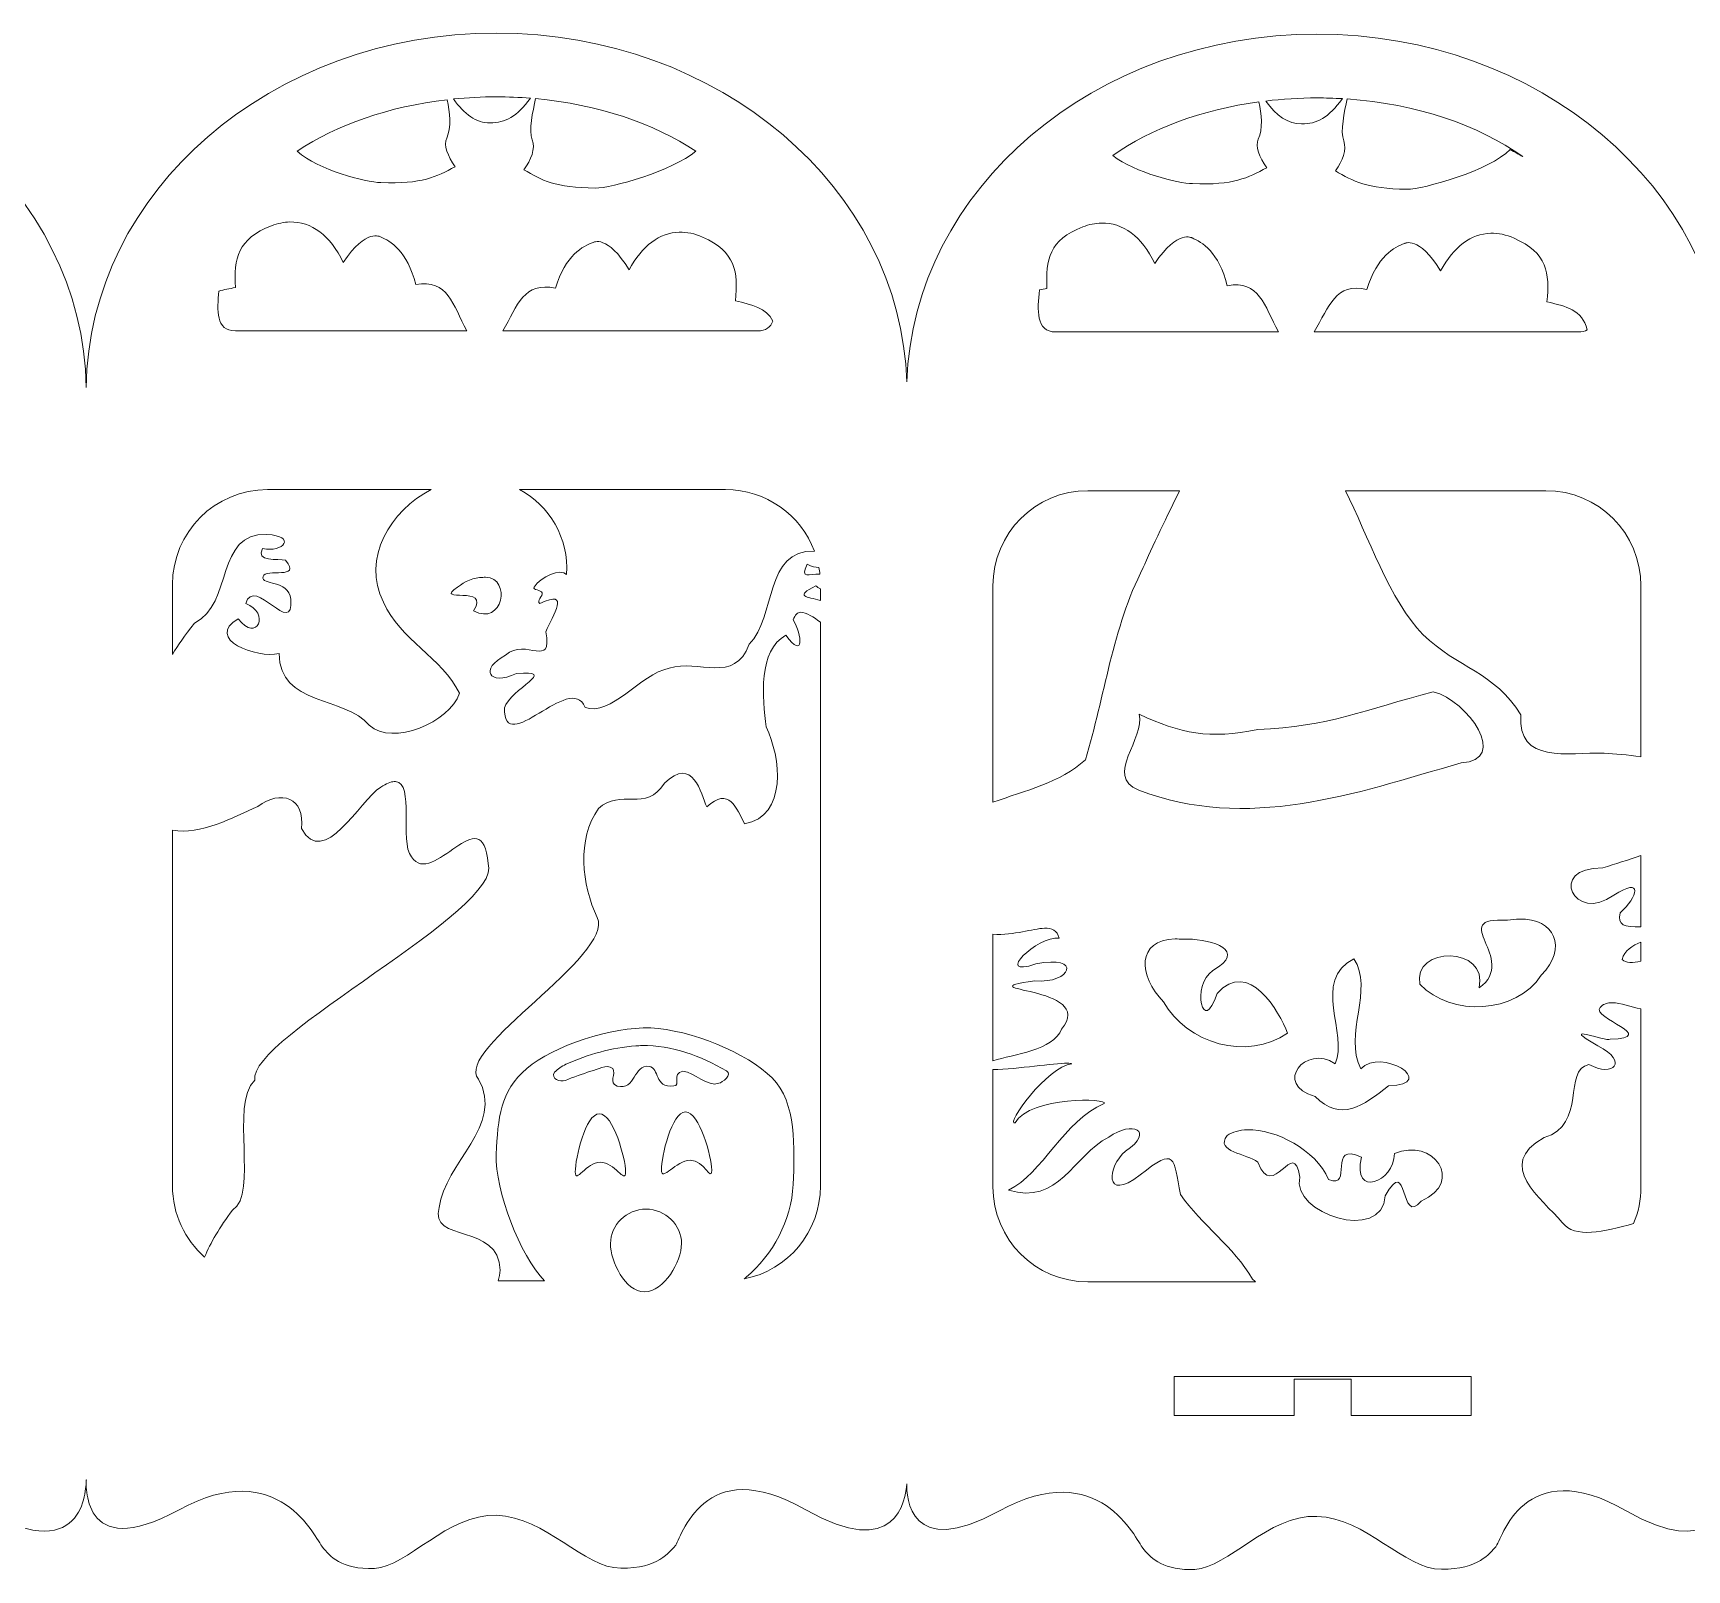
# Model space of a CAD drawing. Header units: millimetres. Extents: x -291 to 198, y -273 to 87.
# Drawn here: x -85 to 93.6, y -273.3 to -107.4 of the extents above; entities that cross this region are included whole.
import ezdxf

# ---------------------------------------------------------------- set-up
doc = ezdxf.new("R2010")
doc.units = ezdxf.units.MM
doc.header["$MEASUREMENT"] = 0
doc.layers.add('layer 1', color=7, linetype='Continuous')

msp = doc.modelspace()

# ---------------------------------------------------------------- linework, layer by layer
at = {"layer": 'layer 1', "lineweight": 9}
for points, knots in [([(-34.974, -107.3524), (-59.291, -107.3524), (-79.03, -124.4427), (-79.3016, -145.6189), (-79.3016, -145.6189), (-79.6431, -124.4949), (-99.3546, -107.4667), (-123.6274, -107.4667), (-123.6274, -107.4667), (-148.1137, -107.4667), (-167.9631, -124.7941), (-167.9631, -146.1742), (-167.9631, -146.1742), (-167.9631, -146.1742), (-167.9631, -146.1962), (-167.9631, -146.1962), (-167.9631, -146.1962), (-167.9631, -146.1962), (-167.9631, -146.2182), (-167.9631, -146.2182), (-167.9631, -146.2182), (-167.9631, -146.2182), (-167.9631, -146.2401), (-167.9631, -146.2401), (-167.9631, -146.2401), (-167.9625, -146.687), (-167.9552, -147.1348), (-167.937, -147.5772), (-167.937, -147.5772), (-167.937, -147.5772), (-167.937, -263.7293), (-167.937, -263.7293), (-167.937, -263.7293), (-167.937, -263.7293), (-168.7336, -272.8891), (-157.927, -266.9484), (-157.927, -266.9484), (-147.1203, -261.009), (-143.1957, -270.0419), (-142.4308, -270.9792), (-142.4308, -270.9792), (-141.7045, -271.869), (-140.5355, -273.2768), (-137.3466, -273.2832), (-137.3466, -273.2832), (-137.3466, -273.2832), (-137.2872, -273.2832), (-137.2872, -273.2832), (-137.2872, -273.2832), (-137.1368, -273.2826), (-136.982, -273.2792), (-136.8224, -273.2723), (-136.8224, -273.2723), (-133.2339, -273.1163), (-128.9551, -267.3661), (-123.6274, -267.5396), (-123.6274, -267.5396), (-118.3001, -267.7132), (-114.2252, -273.2462), (-110.1877, -273.2624), (-110.1877, -273.2624), (-106.1498, -273.2804), (-104.9387, -271.496), (-104.3227, -270.837), (-104.3227, -270.837), (-103.7054, -270.1798), (-101.364, -260.5709), (-90.2116, -266.9484), (-90.2116, -266.9484), (-79.0575, -273.3259), (-79.3097, -263.7293), (-79.3097, -263.7293), (-79.3097, -263.7293), (-79.3097, -263.7293), (-79.3097, -263.6051), (-79.3097, -263.6051), (-79.3097, -263.6051), (-79.3097, -263.6051), (-79.2836, -263.615), (-79.2836, -263.615), (-79.2836, -263.615), (-79.2836, -263.615), (-80.0802, -272.7734), (-69.2736, -266.8341), (-69.2736, -266.8341), (-58.4669, -260.8933), (-54.5437, -269.9276), (-53.7774, -270.8649), (-53.7774, -270.8649), (-53.0126, -271.8019), (-51.7574, -273.3135), (-48.169, -273.158), (-48.169, -273.158), (-44.5805, -273.0006), (-40.3017, -267.2514), (-34.974, -267.4253), (-34.974, -267.4253), (-29.6467, -267.5989), (-25.5718, -273.1315), (-21.5343, -273.1481), (-21.5343, -273.1481), (-17.4964, -273.1661), (-16.2853, -271.3814), (-15.6693, -270.7227), (-15.6693, -270.7227), (-15.052, -270.0641), (-12.712, -260.4566), (-1.5582, -266.8341), (-1.5582, -266.8341), (8.201, -272.415), (9.2304, -265.7701), (9.3338, -264.02), (9.3338, -264.02), (9.2996, -265.4078), (9.5832, -272.3187), (19.3538, -266.9484), (19.3538, -266.9484), (30.159, -261.009), (34.0836, -270.0419), (34.8481, -270.9792), (34.8481, -270.9792), (35.5757, -271.869), (36.745, -273.2768), (39.9341, -273.2832), (39.9341, -273.2832), (39.9341, -273.2832), (39.9935, -273.2832), (39.9935, -273.2832), (39.9935, -273.2832), (40.144, -273.2826), (40.2987, -273.2792), (40.4583, -273.2723), (40.4583, -273.2723), (44.0468, -273.1163), (48.3242, -267.3661), (53.6515, -267.5396), (53.6515, -267.5396), (58.9792, -267.7132), (63.0555, -273.2462), (67.0931, -273.2624), (67.0931, -273.2624), (71.1306, -273.2804), (72.3406, -271.496), (72.958, -270.837), (72.958, -270.837), (73.5739, -270.1798), (75.9153, -260.5709), (87.0691, -266.9484), (87.0691, -266.9484), (96.4865, -272.3339), (97.771, -266.3462), (97.9431, -264.3466), (97.9431, -264.3466), (97.9953, -266.2883), (98.8773, -271.937), (107.9532, -266.9484), (107.9532, -266.9484), (118.7598, -261.009), (122.6831, -270.0419), (123.4493, -270.9792), (123.4493, -270.9792), (124.1756, -271.869), (125.3445, -273.2768), (128.5336, -273.2832), (128.5336, -273.2832), (128.5336, -273.2832), (128.593, -273.2832), (128.593, -273.2832), (128.593, -273.2832), (128.7435, -273.2826), (128.8982, -273.2792), (129.0578, -273.2723), (129.0578, -273.2723), (132.6462, -273.1163), (136.9251, -267.3661), (142.2527, -267.5396), (142.2527, -267.5396), (147.58, -267.7132), (151.6549, -273.2462), (155.6925, -273.2624), (155.6925, -273.2624), (159.7304, -273.2804), (160.9415, -271.496), (161.5574, -270.837), (161.5574, -270.837), (162.1748, -270.1798), (164.5148, -260.5709), (175.6685, -266.9484), (175.6685, -266.9484), (186.8223, -273.3259), (186.5704, -263.7293), (186.5704, -263.7293), (186.5704, -263.7293), (186.5704, -263.7293), (186.5704, -263.5448), (186.5704, -263.5448), (186.5704, -263.5448), (186.5704, -263.5448), (197.5407, -255.2446), (197.5407, -255.2446), (197.5407, -255.2446), (197.5407, -255.2446), (197.5407, -153.3719), (197.5407, -153.3719), (197.5407, -153.3719), (197.5407, -153.3719), (186.5785, -146.4568), (186.5785, -146.4568), (186.5785, -146.4568), (186.5785, -146.3633), (186.5866, -146.2694), (186.5866, -146.1742), (186.5866, -146.1742), (186.5866, -124.7941), (166.7376, -107.4667), (142.2527, -107.4667), (142.2527, -107.4667), (118.3009, -107.4667), (98.7933, -124.0473), (97.9512, -144.7811), (97.9512, -144.7811), (97.1109, -124.0473), (77.6034, -107.4667), (53.6515, -107.4667), (53.6515, -107.4667), (29.609, -107.4667), (10.0436, -124.1739), (9.3437, -145.0195), (9.3437, -145.0195), (8.7097, -124.1217), (-10.8874, -107.3524), (-34.974, -107.3524)], [0, 0, 0, 0, 0.01694915, 0.01694915, 0.01694915, 0.01694915, 0.03389831, 0.03389831, 0.03389831, 0.03389831, 0.05084746, 0.05084746, 0.05084746, 0.05084746, 0.06779661, 0.06779661, 0.06779661, 0.06779661, 0.08474576, 0.08474576, 0.08474576, 0.08474576, 0.10169492, 0.10169492, 0.10169492, 0.10169492, 0.11864407, 0.11864407, 0.11864407, 0.11864407, 0.13559322, 0.13559322, 0.13559322, 0.13559322, 0.15254237, 0.15254237, 0.15254237, 0.15254237, 0.16949153, 0.16949153, 0.16949153, 0.16949153, 0.18644068, 0.18644068, 0.18644068, 0.18644068, 0.20338983, 0.20338983, 0.20338983, 0.20338983, 0.22033898, 0.22033898, 0.22033898, 0.22033898, 0.23728814, 0.23728814, 0.23728814, 0.23728814, 0.25423729, 0.25423729, 0.25423729, 0.25423729, 0.27118644, 0.27118644, 0.27118644, 0.27118644, 0.28813559, 0.28813559, 0.28813559, 0.28813559, 0.30508475, 0.30508475, 0.30508475, 0.30508475, 0.3220339, 0.3220339, 0.3220339, 0.3220339, 0.33898305, 0.33898305, 0.33898305, 0.33898305, 0.3559322, 0.3559322, 0.3559322, 0.3559322, 0.37288136, 0.37288136, 0.37288136, 0.37288136, 0.38983051, 0.38983051, 0.38983051, 0.38983051, 0.40677966, 0.40677966, 0.40677966, 0.40677966, 0.42372881, 0.42372881, 0.42372881, 0.42372881, 0.44067797, 0.44067797, 0.44067797, 0.44067797, 0.45762712, 0.45762712, 0.45762712, 0.45762712, 0.47457627, 0.47457627, 0.47457627, 0.47457627, 0.49152542, 0.49152542, 0.49152542, 0.49152542, 0.50847458, 0.50847458, 0.50847458, 0.50847458, 0.52542373, 0.52542373, 0.52542373, 0.52542373, 0.54237288, 0.54237288, 0.54237288, 0.54237288, 0.55932203, 0.55932203, 0.55932203, 0.55932203, 0.57627119, 0.57627119, 0.57627119, 0.57627119, 0.59322034, 0.59322034, 0.59322034, 0.59322034, 0.61016949, 0.61016949, 0.61016949, 0.61016949, 0.62711864, 0.62711864, 0.62711864, 0.62711864, 0.6440678, 0.6440678, 0.6440678, 0.6440678, 0.66101695, 0.66101695, 0.66101695, 0.66101695, 0.6779661, 0.6779661, 0.6779661, 0.6779661, 0.69491525, 0.69491525, 0.69491525, 0.69491525, 0.71186441, 0.71186441, 0.71186441, 0.71186441, 0.72881356, 0.72881356, 0.72881356, 0.72881356, 0.74576271, 0.74576271, 0.74576271, 0.74576271, 0.76271186, 0.76271186, 0.76271186, 0.76271186, 0.77966102, 0.77966102, 0.77966102, 0.77966102, 0.79661017, 0.79661017, 0.79661017, 0.79661017, 0.81355932, 0.81355932, 0.81355932, 0.81355932, 0.83050847, 0.83050847, 0.83050847, 0.83050847, 0.84745763, 0.84745763, 0.84745763, 0.84745763, 0.86440678, 0.86440678, 0.86440678, 0.86440678, 0.88135593, 0.88135593, 0.88135593, 0.88135593, 0.89830508, 0.89830508, 0.89830508, 0.89830508, 0.91525424, 0.91525424, 0.91525424, 0.91525424, 0.93220339, 0.93220339, 0.93220339, 0.93220339, 0.94915254, 0.94915254, 0.94915254, 0.94915254, 0.96610169, 0.96610169, 0.96610169, 0.96610169, 1, 1, 1, 1]), ([(-34.974, -114.2397), (-33.7354, -114.2397), (-32.5145, -114.2961), (-31.314, -114.39), (-31.314, -114.39), (-32.7734, -116.3934), (-34.0095, -117.0467), (-35.6715, -117.0538), (-35.6715, -117.0538), (-37.157, -117.0591), (-38.4552, -116.1165), (-39.6222, -114.4683), (-39.6222, -114.4683), (-38.1078, -114.3184), (-36.5562, -114.2397), (-34.974, -114.2397)], [0, 0, 0, 0, 0.2, 0.2, 0.2, 0.2, 0.4, 0.4, 0.4, 0.4, 0.6, 0.6, 0.6, 0.6, 1, 1, 1, 1]), ([(-40.3098, -114.5484), (-40.029, -115.8632), (-39.8096, -117.5593), (-40.3539, -118.6854), (-40.3539, -118.6854), (-40.7261, -119.4527), (-40.2354, -120.6475), (-39.4458, -121.7803), (-39.4458, -121.7803), (-41.5004, -122.887), (-43.0025, -123.6751), (-47.4634, -123.5001), (-47.4634, -123.5001), (-49.1501, -123.4338), (-54.1814, -122.2199), (-56.4935, -120.0965), (-56.4935, -120.0965), (-52.234, -117.263), (-46.6185, -115.2758), (-40.3098, -114.5484)], [0, 0, 0, 0, 0.16666667, 0.16666667, 0.16666667, 0.16666667, 0.33333333, 0.33333333, 0.33333333, 0.33333333, 0.5, 0.5, 0.5, 0.5, 0.66666667, 0.66666667, 0.66666667, 0.66666667, 1, 1, 1, 1]), ([(-30.7506, -114.4341), (-23.9871, -115.0458), (-17.9539, -117.1032), (-13.4465, -120.1046), (-13.4465, -120.1046), (-15.9406, -122.2379), (-22.6021, -124.1231), (-24.3124, -124.0995), (-24.3124, -124.0995), (-28.6117, -124.043), (-30.129, -123.2493), (-32.0195, -122.107), (-32.0195, -122.107), (-31.23, -121.0292), (-30.7506, -119.8358), (-31.1213, -118.8879), (-31.1213, -118.8879), (-31.5098, -117.8888), (-31.0702, -115.7926), (-30.7506, -114.4341)], [0, 0, 0, 0, 0.16666667, 0.16666667, 0.16666667, 0.16666667, 0.33333333, 0.33333333, 0.33333333, 0.33333333, 0.5, 0.5, 0.5, 0.5, 0.66666667, 0.66666667, 0.66666667, 0.66666667, 1, 1, 1, 1]), ([(47.3816, -114.777), (47.6504, -116.0752), (47.8391, -117.7082), (47.3114, -118.7997), (47.3114, -118.7997), (46.9392, -119.5684), (47.4299, -120.7618), (48.2194, -121.8946), (48.2194, -121.8946), (46.1649, -123.0013), (44.6627, -123.7894), (40.2019, -123.6144), (40.2019, -123.6144), (38.6129, -123.5523), (34.0505, -122.4735), (31.5948, -120.5717), (31.5948, -120.5717), (35.7068, -117.6916), (41.1914, -115.6247), (47.3816, -114.777)], [0, 0, 0, 0, 0.16666667, 0.16666667, 0.16666667, 0.16666667, 0.33333333, 0.33333333, 0.33333333, 0.33333333, 0.5, 0.5, 0.5, 0.5, 0.66666667, 0.66666667, 0.66666667, 0.66666667, 1, 1, 1, 1]), ([(53.6515, -114.354), (54.5761, -114.354), (55.4912, -114.3815), (56.3954, -114.4341), (56.3954, -114.4341), (54.9138, -116.4915), (53.6667, -117.161), (51.9857, -117.1681), (51.9857, -117.1681), (50.5319, -117.1734), (49.2693, -116.2724), (48.1214, -114.6888), (48.1214, -114.6888), (49.9156, -114.4739), (51.7596, -114.354), (53.6515, -114.354)], [0, 0, 0, 0, 0.2, 0.2, 0.2, 0.2, 0.4, 0.4, 0.4, 0.4, 0.6, 0.6, 0.6, 0.6, 1, 1, 1, 1]), ([(56.9327, -114.4683), (64.4363, -114.9936), (71.1017, -117.2919), (75.8765, -120.6959), (75.8765, -120.6959), (75.4549, -120.4436), (75.014, -120.1914), (74.5275, -119.9363), (74.5275, -119.9363), (72.3255, -122.1828), (65.139, -124.2388), (63.3529, -124.2138), (63.3529, -124.2138), (59.0536, -124.1573), (57.5363, -123.3636), (55.6458, -122.2213), (55.6458, -122.2213), (56.4353, -121.1435), (56.9147, -119.9515), (56.5439, -119.0022), (56.5439, -119.0022), (56.1485, -117.9851), (56.6117, -115.8244), (56.9327, -114.4683)], [0, 0, 0, 0, 0.14285714, 0.14285714, 0.14285714, 0.14285714, 0.28571429, 0.28571429, 0.28571429, 0.28571429, 0.42857143, 0.42857143, 0.42857143, 0.42857143, 0.57142857, 0.57142857, 0.57142857, 0.57142857, 0.71428571, 0.71428571, 0.71428571, 0.71428571, 1, 1, 1, 1]), ([(-57.2971, -127.7514), (-54.9818, -127.6936), (-52.941, -129.1791), (-51.5384, -132.1171), (-51.5384, -132.1171), (-49.0149, -128.3674), (-47.5075, -129.365), (-47.5075, -129.365), (-47.5075, -129.365), (-46.4492, -129.7908), (-44.6162, -130.871), (-43.6972, -134.5163), (-43.6972, -134.5163), (-40.2163, -133.9236), (-39.7062, -136.6287), (-38.185, -139.5155), (-38.185, -139.5155), (-38.185, -139.5155), (-63.18, -139.5155), (-63.18, -139.5155), (-63.18, -139.5155), (-65.3214, -139.5155), (-65.1725, -137.2641), (-64.9601, -135.212), (-64.9601, -135.212), (-64.4147, -135.0631), (-63.8122, -134.9544), (-63.18, -134.8331), (-63.18, -134.8331), (-63.3465, -131.7078), (-62.9497, -129.5594), (-59.2995, -128.1663), (-59.2995, -128.1663), (-58.6172, -127.9056), (-57.9448, -127.768), (-57.2971, -127.7514)], [0, 0, 0, 0, 0.1, 0.1, 0.1, 0.1, 0.2, 0.2, 0.2, 0.2, 0.3, 0.3, 0.3, 0.3, 0.4, 0.4, 0.4, 0.4, 0.5, 0.5, 0.5, 0.5, 0.6, 0.6, 0.6, 0.6, 0.7, 0.7, 0.7, 0.7, 0.8, 0.8, 0.8, 0.8, 1, 1, 1, 1]), ([(30.3682, -127.8657), (32.6835, -127.8079), (34.7243, -129.2934), (36.1269, -132.2314), (36.1269, -132.2314), (38.6503, -128.4817), (40.1578, -129.4793), (40.1578, -129.4793), (40.1578, -129.4793), (41.2161, -129.9051), (43.0491, -130.9857), (43.9681, -134.6306), (43.9681, -134.6306), (47.4504, -134.0393), (47.9577, -136.743), (49.4803, -139.6316), (49.4803, -139.6316), (49.4803, -139.6316), (25.4473, -139.6316), (25.4473, -139.6316), (25.4473, -139.6316), (23.2244, -139.6316), (23.4615, -137.2073), (23.6834, -135.0977), (23.6834, -135.0977), (23.9452, -135.0455), (24.2097, -135.0014), (24.4853, -134.9474), (24.4853, -134.9474), (24.3187, -131.8221), (24.7156, -129.6737), (28.3658, -128.2806), (28.3658, -128.2806), (29.0481, -128.0199), (29.7205, -127.8823), (30.3682, -127.8657)], [0, 0, 0, 0, 0.1, 0.1, 0.1, 0.1, 0.2, 0.2, 0.2, 0.2, 0.3, 0.3, 0.3, 0.3, 0.4, 0.4, 0.4, 0.4, 0.5, 0.5, 0.5, 0.5, 0.6, 0.6, 0.6, 0.6, 0.7, 0.7, 0.7, 0.7, 0.8, 0.8, 0.8, 0.8, 1, 1, 1, 1]), ([(-15.2365, -128.8539), (-14.418, -128.8302), (-13.5745, -129.0108), (-12.7148, -129.3911), (-12.7148, -129.3911), (-9.1359, -130.9744), (-8.8494, -133.1408), (-9.169, -136.2523), (-9.169, -136.2523), (-7.3857, -136.6908), (-5.8646, -136.9981), (-5.1121, -138.4671), (-5.1121, -138.4671), (-5.3643, -139.1024), (-5.8603, -139.5155), (-6.7797, -139.5155), (-6.7797, -139.5155), (-6.7797, -139.5155), (-34.3045, -139.5155), (-34.3045, -139.5155), (-34.3045, -139.5155), (-32.6838, -136.7473), (-32.0266, -134.1483), (-28.6159, -134.9132), (-28.6159, -134.9132), (-27.5202, -131.3205), (-25.6282, -130.3338), (-24.5509, -129.9644), (-24.5509, -129.9644), (-24.5509, -129.9644), (-22.9976, -129.0412), (-20.6604, -132.9189), (-20.6604, -132.9189), (-19.2412, -130.2868), (-17.3313, -128.9145), (-15.2365, -128.8539)], [0, 0, 0, 0, 0.1, 0.1, 0.1, 0.1, 0.2, 0.2, 0.2, 0.2, 0.3, 0.3, 0.3, 0.3, 0.4, 0.4, 0.4, 0.4, 0.5, 0.5, 0.5, 0.5, 0.6, 0.6, 0.6, 0.6, 0.7, 0.7, 0.7, 0.7, 0.8, 0.8, 0.8, 0.8, 1, 1, 1, 1]), ([(72.4189, -128.9682), (73.2391, -128.9449), (74.0908, -129.1266), (74.9505, -129.5054), (74.9505, -129.5054), (78.5294, -131.0891), (78.8159, -133.2551), (78.4962, -136.3684), (78.4962, -136.3684), (80.566, -136.8767), (82.2805, -137.2172), (82.8538, -139.3931), (82.8538, -139.3931), (82.593, -139.5444), (82.2639, -139.6316), (81.8476, -139.6316), (81.8476, -139.6316), (81.8476, -139.6316), (53.3608, -139.6316), (53.3608, -139.6316), (53.3608, -139.6316), (54.9815, -136.8616), (55.6387, -134.2626), (59.0494, -135.0275), (59.0494, -135.0275), (60.1451, -131.4362), (62.037, -130.4495), (63.1144, -130.0787), (63.1144, -130.0787), (63.1144, -130.0787), (64.6677, -129.1569), (67.0049, -133.0332), (67.0049, -133.0332), (68.4241, -130.4026), (70.3259, -129.0288), (72.4189, -128.9682)], [0, 0, 0, 0, 0.1, 0.1, 0.1, 0.1, 0.2, 0.2, 0.2, 0.2, 0.3, 0.3, 0.3, 0.3, 0.4, 0.4, 0.4, 0.4, 0.5, 0.5, 0.5, 0.5, 0.6, 0.6, 0.6, 0.6, 0.7, 0.7, 0.7, 0.7, 0.8, 0.8, 0.8, 0.8, 1, 1, 1, 1]), ([(-59.7126, -156.6612), (-59.7126, -156.6612), (-42.0215, -156.6612), (-42.0215, -156.6612), (-42.0215, -156.6612), (-46.4478, -158.8784), (-49.5593, -164.0942), (-47.1808, -168.8141), (-47.1808, -168.8141), (-45.4251, -172.8682), (-40.857, -174.8018), (-38.9706, -178.6477), (-38.9706, -178.6477), (-40.0755, -181.8227), (-46.1733, -184.3874), (-48.7242, -182.1053), (-48.7242, -182.1053), (-51.3701, -178.9483), (-58.4175, -180.0313), (-58.4697, -174.3622), (-58.4697, -174.3622), (-60.7998, -174.9644), (-66.603, -172.7567), (-62.8713, -170.6139), (-62.8713, -170.6139), (-60.8524, -173.2778), (-59.375, -169.9676), (-62.0677, -168.9562), (-62.0677, -168.9562), (-61.1664, -165.861), (-56.8974, -172.78), (-57.1828, -168.4874), (-57.1828, -168.4874), (-57.4954, -166.328), (-60.4209, -167.0364), (-60.1976, -166.0539), (-60.1976, -166.0539), (-59.9757, -165.0714), (-55.9505, -166.4825), (-57.7723, -164.29), (-57.7723, -164.29), (-58.5357, -164.1066), (-61.0838, -164.4731), (-60.2516, -163.0292), (-60.2516, -163.0292), (-57.9889, -163.4921), (-56.5101, -161.6428), (-59.7845, -161.5119), (-59.7845, -161.5119), (-65.3655, -161.2431), (-63.3783, -168.9643), (-67.606, -171.0729), (-67.606, -171.0729), (-68.6756, -172.4466), (-69.385, -173.4443), (-69.9791, -174.4585), (-69.9791, -174.4585), (-69.9791, -174.4585), (-69.9791, -166.9278), (-69.9791, -166.9278), (-69.9791, -166.9278), (-69.9791, -161.2403), (-65.3997, -156.6612), (-59.7126, -156.6612)], [0, 0, 0, 0, 0.05882353, 0.05882353, 0.05882353, 0.05882353, 0.11764706, 0.11764706, 0.11764706, 0.11764706, 0.17647059, 0.17647059, 0.17647059, 0.17647059, 0.23529412, 0.23529412, 0.23529412, 0.23529412, 0.29411765, 0.29411765, 0.29411765, 0.29411765, 0.35294118, 0.35294118, 0.35294118, 0.35294118, 0.41176471, 0.41176471, 0.41176471, 0.41176471, 0.47058824, 0.47058824, 0.47058824, 0.47058824, 0.52941176, 0.52941176, 0.52941176, 0.52941176, 0.58823529, 0.58823529, 0.58823529, 0.58823529, 0.64705882, 0.64705882, 0.64705882, 0.64705882, 0.70588235, 0.70588235, 0.70588235, 0.70588235, 0.76470588, 0.76470588, 0.76470588, 0.76470588, 0.82352941, 0.82352941, 0.82352941, 0.82352941, 0.88235294, 0.88235294, 0.88235294, 0.88235294, 1, 1, 1, 1]), ([(-32.4785, -156.6612), (-32.4785, -156.6612), (-10.2454, -156.6612), (-10.2454, -156.6612), (-10.2454, -156.6612), (-5.8385, -156.6612), (-2.0927, -159.4104), (-0.6322, -163.2938), (-0.6322, -163.2938), (-6.0477, -163.1174), (-4.7523, -170.4001), (-7.6778, -173.3561), (-7.6778, -173.3561), (-9.2463, -177.6847), (-13.2108, -174.9492), (-16.3128, -175.9317), (-16.3128, -175.9317), (-19.4754, -176.6097), (-22.6353, -181.2428), (-25.4148, -180.1731), (-25.4148, -180.1731), (-26.9981, -176.2527), (-34.1598, -185.7502), (-34.1281, -180.2352), (-34.1281, -180.2352), (-33.468, -178.1546), (-28.1157, -176.0792), (-32.8313, -176.523), (-32.8313, -176.523), (-35.827, -177.9023), (-36.8303, -176.028), (-33.9877, -174.5206), (-33.9877, -174.5206), (-31.8047, -172.5927), (-28.871, -176.0848), (-29.6481, -171.9989), (-29.6481, -171.9989), (-28.8928, -170.2626), (-26.8866, -167.3148), (-30.2916, -168.9562), (-30.2916, -168.9562), (-30.7255, -168.7273), (-29.936, -168.088), (-30.0351, -167.8097), (-30.0351, -167.8097), (-30.1523, -167.483), (-31.1062, -167.512), (-30.9009, -167.1825), (-30.9009, -167.1825), (-30.1964, -166.0553), (-28.0384, -165.1198), (-27.4073, -165.8154), (-27.4073, -165.8154), (-27.1537, -161.8908), (-29.2456, -158.363), (-32.4785, -156.6612)], [0, 0, 0, 0, 0.06666667, 0.06666667, 0.06666667, 0.06666667, 0.13333333, 0.13333333, 0.13333333, 0.13333333, 0.2, 0.2, 0.2, 0.2, 0.26666667, 0.26666667, 0.26666667, 0.26666667, 0.33333333, 0.33333333, 0.33333333, 0.33333333, 0.4, 0.4, 0.4, 0.4, 0.46666667, 0.46666667, 0.46666667, 0.46666667, 0.53333333, 0.53333333, 0.53333333, 0.53333333, 0.6, 0.6, 0.6, 0.6, 0.66666667, 0.66666667, 0.66666667, 0.66666667, 0.73333333, 0.73333333, 0.73333333, 0.73333333, 0.8, 0.8, 0.8, 0.8, 0.86666667, 0.86666667, 0.86666667, 0.86666667, 1, 1, 1, 1]), ([(28.913, -156.7755), (28.913, -156.7755), (38.8087, -156.7755), (38.8087, -156.7755), (38.8087, -156.7755), (37.6555, -159.1596), (35.7039, -163.1103), (34.8841, -165.0838), (34.8841, -165.0838), (31.5355, -171.5869), (30.7446, -178.9924), (28.6403, -185.8275), (28.6403, -185.8275), (25.9309, -188.3093), (22.1428, -189.1637), (18.6482, -190.4217), (18.6482, -190.4217), (18.6482, -190.4217), (18.6482, -167.0421), (18.6482, -167.0421), (18.6482, -167.0421), (18.6482, -161.3549), (23.2258, -156.7755), (28.913, -156.7755)], [0, 0, 0, 0, 0.14285714, 0.14285714, 0.14285714, 0.14285714, 0.28571429, 0.28571429, 0.28571429, 0.28571429, 0.42857143, 0.42857143, 0.42857143, 0.42857143, 0.57142857, 0.57142857, 0.57142857, 0.57142857, 0.71428571, 0.71428571, 0.71428571, 0.71428571, 1, 1, 1, 1]), ([(56.7383, -156.7755), (56.7383, -156.7755), (78.3819, -156.7755), (78.3819, -156.7755), (78.3819, -156.7755), (84.0691, -156.7755), (88.6467, -161.3549), (88.6467, -167.0421), (88.6467, -167.0421), (88.6467, -167.0421), (88.6467, -185.5089), (88.6467, -185.5089), (88.6467, -185.5089), (87.2166, -185.2941), (85.8121, -185.1826), (84.6617, -185.112), (84.6617, -185.112), (80.7812, -185.0489), (75.2786, -186.2822), (75.6821, -180.9948), (75.6821, -180.9948), (72.838, -176.3258), (68.894, -175.9938), (65.0826, -172.2977), (65.0826, -172.2977), (61.5724, -168.7382), (59.1157, -161.5105), (56.7383, -156.7755)], [0, 0, 0, 0, 0.125, 0.125, 0.125, 0.125, 0.25, 0.25, 0.25, 0.25, 0.375, 0.375, 0.375, 0.375, 0.5, 0.5, 0.5, 0.5, 0.625, 0.625, 0.625, 0.625, 0.75, 0.75, 0.75, 0.75, 1, 1, 1, 1]), ([(-36.1565, -166.1241), (-33.3234, -166.1792), (-34.2865, -171.486), (-37.4615, -169.7401), (-37.4615, -169.7401), (-35.5074, -166.8861), (-41.8973, -169.0155), (-39.1813, -167.1923), (-39.1813, -167.1923), (-38.4027, -166.5817), (-37.4463, -166.1298), (-36.4391, -166.134), (-36.4391, -166.134), (-36.3396, -166.1241), (-36.2476, -166.1227), (-36.1565, -166.1241)], [0, 0, 0, 0, 0.2, 0.2, 0.2, 0.2, 0.4, 0.4, 0.4, 0.4, 0.6, 0.6, 0.6, 0.6, 1, 1, 1, 1]), ([(-1.3998, -164.7229), (-0.9437, -164.9667), (-0.5165, -165.0658), (-0.1471, -165.0658), (-0.1471, -165.0658), (-0.103, -165.3071), (-0.067, -165.5523), (-0.0409, -165.7975), (-0.0409, -165.7975), (-1.1903, -165.7054), (-2.2387, -166.3929), (-1.3998, -164.7229)], [0, 0, 0, 0, 0.25, 0.25, 0.25, 0.25, 0.5, 0.5, 0.5, 0.5, 1, 1, 1, 1]), ([(-0.49, -167.0322), (-0.3552, -167.1564), (-0.1774, -167.2805), (0.0212, -167.385), (0.0212, -167.385), (0.0212, -167.385), (0.0212, -168.6475), (0.0212, -168.6475), (0.0212, -168.6475), (-1.4587, -168.1872), (-2.8384, -168.2517), (-0.49, -167.0322)], [0, 0, 0, 0, 0.25, 0.25, 0.25, 0.25, 0.5, 0.5, 0.5, 0.5, 1, 1, 1, 1]), ([(-2.1054, -169.8985), (-1.5018, -169.871), (-0.708, -170.4622), (0.0212, -170.9748), (0.0212, -170.9748), (0.0212, -170.9748), (0.0212, -231.8389), (0.0212, -231.8389), (0.0212, -231.8389), (0.0212, -236.83), (-3.508, -240.9642), (-8.2169, -241.9011), (-8.2169, -241.9011), (-8.1439, -241.8447), (-8.068, -241.7868), (-7.9964, -241.7248), (-7.9964, -241.7248), (-5.1287, -239.2648), (-3.103, -235.627), (-2.9333, -231.7066), (-2.9333, -231.7066), (-2.7654, -227.7858), (-2.5449, -222.8744), (-5.1922, -220.1972), (-5.1922, -220.1972), (-7.838, -217.5182), (-14.1079, -214.9659), (-18.3152, -214.7993), (-18.3152, -214.7993), (-22.5224, -214.6325), (-28.8431, -216.7135), (-31.7108, -219.1731), (-31.7108, -219.1731), (-34.5786, -221.6344), (-34.8322, -224.5131), (-35.0019, -228.4335), (-35.0019, -228.4335), (-35.1698, -232.3416), (-32.4178, -239.4056), (-29.7804, -242.1036), (-29.7804, -242.1036), (-29.7804, -242.1036), (-34.8075, -242.1036), (-34.8075, -242.1036), (-34.8075, -242.1036), (-34.6918, -241.7276), (-34.6174, -241.3445), (-34.5772, -240.949), (-34.5772, -240.949), (-34.6752, -235.8337), (-42.2804, -238.0453), (-41.1836, -234.1922), (-41.1836, -234.1922), (-40.5843, -229.3832), (-34.0617, -225.3149), (-36.9323, -220.3115), (-36.9323, -220.3115), (-39.6169, -217.1503), (-22.2024, -206.925), (-24.0919, -202.8832), (-24.0919, -202.8832), (-25.7937, -199.3251), (-26.2982, -194.407), (-23.9596, -191.093), (-23.9596, -191.093), (-21.5935, -188.8906), (-18.8235, -191.5435), (-16.8338, -188.3752), (-16.8338, -188.3752), (-13.7855, -185.3382), (-12.8277, -189.5165), (-12.2738, -190.9329), (-12.2738, -190.9329), (-9.869, -188.6398), (-9.0297, -191.1301), (-8.1908, -192.7589), (-8.1908, -192.7589), (-3.544, -191.9224), (-4.2397, -185.5146), (-5.8617, -182.2898), (-5.8617, -182.2898), (-6.2544, -179.1783), (-6.7063, -173.9819), (-3.719, -172.3859), (-3.719, -172.3859), (-1.7028, -175.0649), (-1.9798, -172.3817), (-2.9153, -170.7282), (-2.9153, -170.7282), (-2.7474, -170.1479), (-2.4581, -169.9151), (-2.1054, -169.8985)], [0, 0, 0, 0, 0.04166667, 0.04166667, 0.04166667, 0.04166667, 0.08333333, 0.08333333, 0.08333333, 0.08333333, 0.125, 0.125, 0.125, 0.125, 0.16666667, 0.16666667, 0.16666667, 0.16666667, 0.20833333, 0.20833333, 0.20833333, 0.20833333, 0.25, 0.25, 0.25, 0.25, 0.29166667, 0.29166667, 0.29166667, 0.29166667, 0.33333333, 0.33333333, 0.33333333, 0.33333333, 0.375, 0.375, 0.375, 0.375, 0.41666667, 0.41666667, 0.41666667, 0.41666667, 0.45833333, 0.45833333, 0.45833333, 0.45833333, 0.5, 0.5, 0.5, 0.5, 0.54166667, 0.54166667, 0.54166667, 0.54166667, 0.58333333, 0.58333333, 0.58333333, 0.58333333, 0.625, 0.625, 0.625, 0.625, 0.66666667, 0.66666667, 0.66666667, 0.66666667, 0.70833333, 0.70833333, 0.70833333, 0.70833333, 0.75, 0.75, 0.75, 0.75, 0.79166667, 0.79166667, 0.79166667, 0.79166667, 0.83333333, 0.83333333, 0.83333333, 0.83333333, 0.875, 0.875, 0.875, 0.875, 0.91666667, 0.91666667, 0.91666667, 0.91666667, 1, 1, 1, 1]), ([(66.2192, -178.4893), (69.9386, -179.4111), (74.5056, -185.9749), (69.2178, -186.1541), (69.2178, -186.1541), (57.6919, -189.5398), (46.0255, -193.5939), (34.399, -189.0988), (34.399, -189.0988), (30.5682, -187.5815), (35.1885, -183.4956), (34.4431, -180.9228), (34.4431, -180.9228), (38.8998, -182.9763), (42.0705, -183.6597), (47.2493, -182.5724), (47.2493, -182.5724), (54.9208, -182.2761), (58.8896, -180.3883), (66.2192, -178.4893)], [0, 0, 0, 0, 0.16666667, 0.16666667, 0.16666667, 0.16666667, 0.33333333, 0.33333333, 0.33333333, 0.33333333, 0.5, 0.5, 0.5, 0.5, 0.66666667, 0.66666667, 0.66666667, 0.66666667, 1, 1, 1, 1]), ([(-46.0424, -188.1826), (-45.9902, -188.1784), (-45.9419, -188.1784), (-45.8939, -188.1826), (-45.8939, -188.1826), (-43.8048, -188.3368), (-45.4829, -194.5919), (-44.1741, -196.3127), (-44.1741, -196.3127), (-41.8507, -199.8229), (-36.4747, -189.8128), (-35.8838, -197.0363), (-35.8838, -197.0363), (-34.0702, -201.9462), (-61.8984, -215.8605), (-61.0895, -220.4177), (-61.0895, -220.4177), (-63.8207, -223.2219), (-60.658, -232.6517), (-63.4788, -234.4568), (-63.4788, -234.4568), (-64.8899, -236.3227), (-65.8781, -238.0125), (-66.5035, -239.5379), (-66.5035, -239.5379), (-68.6329, -237.6597), (-69.9791, -234.913), (-69.9791, -231.8389), (-69.9791, -231.8389), (-69.9791, -231.8389), (-69.9791, -193.4302), (-69.9791, -193.4302), (-69.9791, -193.4302), (-66.9791, -193.977), (-63.421, -192.0893), (-60.7628, -190.8725), (-60.7628, -190.8725), (-58.2644, -189.0039), (-55.6144, -189.9338), (-56.0525, -193.27), (-56.0525, -193.27), (-53.6314, -197.6716), (-49.8006, -190.2728), (-47.4814, -188.7901), (-47.4814, -188.7901), (-46.8789, -188.3904), (-46.409, -188.2031), (-46.0424, -188.1826)], [0, 0, 0, 0, 0.07692308, 0.07692308, 0.07692308, 0.07692308, 0.15384615, 0.15384615, 0.15384615, 0.15384615, 0.23076923, 0.23076923, 0.23076923, 0.23076923, 0.30769231, 0.30769231, 0.30769231, 0.30769231, 0.38461538, 0.38461538, 0.38461538, 0.38461538, 0.46153846, 0.46153846, 0.46153846, 0.46153846, 0.53846154, 0.53846154, 0.53846154, 0.53846154, 0.61538462, 0.61538462, 0.61538462, 0.61538462, 0.69230769, 0.69230769, 0.69230769, 0.69230769, 0.76923077, 0.76923077, 0.76923077, 0.76923077, 0.84615385, 0.84615385, 0.84615385, 0.84615385, 1, 1, 1, 1]), ([(88.6467, -196.1642), (88.6467, -196.1642), (88.6467, -203.8812), (88.6467, -203.8812), (88.6467, -203.8812), (88.6442, -203.8798), (88.6414, -203.8812), (88.6386, -203.8812), (88.6386, -203.8812), (86.825, -203.859), (86.0975, -203.7694), (86.3978, -202.3639), (86.3978, -202.3639), (88.2982, -200.647), (88.9568, -198.4047), (85.7102, -200.4498), (85.7102, -200.4498), (81.492, -203.6068), (78.4246, -197.4028), (84.5196, -197.5132), (84.5196, -197.5132), (85.8591, -197.0804), (87.2621, -196.6574), (88.6467, -196.1642)], [0, 0, 0, 0, 0.14285714, 0.14285714, 0.14285714, 0.14285714, 0.28571429, 0.28571429, 0.28571429, 0.28571429, 0.42857143, 0.42857143, 0.42857143, 0.42857143, 0.57142857, 0.57142857, 0.57142857, 0.57142857, 0.71428571, 0.71428571, 0.71428571, 0.71428571, 1, 1, 1, 1]), ([(75.5057, -203.0335), (79.3246, -202.9453), (80.7879, -206.1136), (77.887, -209.1108), (77.887, -209.1108), (75.1477, -213.2902), (68.1623, -213.6101), (64.782, -210.0809), (64.782, -210.0809), (63.9209, -205.9411), (72.1903, -205.8956), (71.1761, -210.4778), (71.1761, -210.4778), (75.5308, -207.3303), (67.5256, -202.758), (74.2449, -203.1658), (74.2449, -203.1658), (74.6887, -203.0832), (75.1117, -203.0434), (75.5057, -203.0335)], [0, 0, 0, 0, 0.16666667, 0.16666667, 0.16666667, 0.16666667, 0.33333333, 0.33333333, 0.33333333, 0.33333333, 0.5, 0.5, 0.5, 0.5, 0.66666667, 0.66666667, 0.66666667, 0.66666667, 1, 1, 1, 1]), ([(24.2207, -204.0216), (25.0257, -203.9885), (25.5753, -204.2227), (25.8001, -205.098), (25.8001, -205.098), (23.471, -204.796), (18.6193, -209.5063), (23.2784, -207.8761), (23.2784, -207.8761), (28.3259, -206.8467), (27.1561, -210.0824), (23.1362, -209.6922), (23.1362, -209.6922), (15.1755, -210.9036), (29.9893, -210.1607), (26.0728, -214.9218), (26.0728, -214.9218), (25.1704, -217.2067), (20.882, -217.6614), (18.6482, -218.3352), (18.6482, -218.3352), (18.6482, -218.3352), (18.6482, -204.6831), (18.6482, -204.6831), (18.6482, -204.6831), (20.9949, -204.8002), (22.938, -204.0738), (24.2207, -204.0216)], [0, 0, 0, 0, 0.125, 0.125, 0.125, 0.125, 0.25, 0.25, 0.25, 0.25, 0.375, 0.375, 0.375, 0.375, 0.5, 0.5, 0.5, 0.5, 0.625, 0.625, 0.625, 0.625, 0.75, 0.75, 0.75, 0.75, 1, 1, 1, 1]), ([(38.3318, -205.1862), (38.6129, -205.1819), (38.9121, -205.189), (39.2317, -205.2204), (39.2317, -205.2204), (39.2317, -205.2204), (39.6826, -205.2041), (39.6826, -205.2041), (39.6826, -205.2041), (42.3806, -205.2355), (46.191, -206.4304), (42.4067, -208.5996), (42.4067, -208.5996), (40.0226, -210.2161), (41.3417, -215.7748), (42.8576, -211.0772), (42.8576, -211.0772), (46.2583, -207.2185), (49.6306, -213.0753), (50.4765, -215.3546), (50.4765, -215.3546), (46.1246, -218.3931), (39.5542, -216.486), (37.0808, -211.9672), (37.0808, -211.9672), (34.3563, -209.2029), (34.1263, -205.2482), (38.3318, -205.1862)], [0, 0, 0, 0, 0.125, 0.125, 0.125, 0.125, 0.25, 0.25, 0.25, 0.25, 0.375, 0.375, 0.375, 0.375, 0.5, 0.5, 0.5, 0.5, 0.625, 0.625, 0.625, 0.625, 0.75, 0.75, 0.75, 0.75, 1, 1, 1, 1]), ([(88.6467, -205.5128), (88.6467, -205.5128), (88.6467, -207.5854), (88.6467, -207.5854), (88.6467, -207.5854), (87.7718, -207.7713), (87.0278, -207.814), (86.6182, -207.3991), (86.6182, -207.3991), (86.8652, -206.4427), (87.7401, -205.8818), (88.6467, -205.5128)], [0, 0, 0, 0, 0.25, 0.25, 0.25, 0.25, 0.5, 0.5, 0.5, 0.5, 1, 1, 1, 1]), ([(57.6383, -207.3208), (59.8445, -210.5921), (56.4723, -215.5116), (58.396, -219.2271), (58.396, -219.2271), (60.4827, -216.8169), (66.9911, -220.835), (61.3685, -221.0612), (61.3685, -221.0612), (58.6648, -223.1694), (56.1845, -225.0313), (53.449, -222.1816), (53.449, -222.1816), (48.834, -220.9052), (52.4429, -216.4916), (55.6098, -218.6538), (55.6098, -218.6538), (57.0678, -215.4608), (53.0289, -209.6661), (57.6383, -207.3208)], [0, 0, 0, 0, 0.16666667, 0.16666667, 0.16666667, 0.16666667, 0.33333333, 0.33333333, 0.33333333, 0.33333333, 0.5, 0.5, 0.5, 0.5, 0.66666667, 0.66666667, 0.66666667, 0.66666667, 1, 1, 1, 1]), ([(85.3493, -212.0734), (85.4114, -212.0706), (85.4788, -212.0734), (85.5437, -212.0734), (85.5437, -212.0734), (86.4669, -212.0858), (87.5954, -212.5338), (88.6467, -212.7349), (88.6467, -212.7349), (88.6467, -212.7349), (88.6467, -231.9532), (88.6467, -231.9532), (88.6467, -231.9532), (88.6467, -233.36), (88.3712, -234.7024), (87.8628, -235.9219), (87.8628, -235.9219), (84.6466, -236.7996), (81.4702, -237.574), (80.1458, -235.8076), (80.1458, -235.8076), (77.9311, -233.1671), (72.7925, -229.6682), (78.1794, -226.6255), (78.1794, -226.6255), (82.8728, -225.3026), (80.1501, -219.2944), (83.0301, -218.7501), (83.0301, -218.7501), (85.647, -220.1404), (87.3887, -218.4732), (84.0084, -216.7135), (84.0084, -216.7135), (79.4692, -214.1407), (84.915, -216.3343), (85.3232, -216.0161), (85.3232, -216.0161), (90.7913, -215.8023), (83.2132, -213.7022), (84.237, -212.5765), (84.237, -212.5765), (84.539, -212.2456), (84.915, -212.0995), (85.3493, -212.0734)], [0, 0, 0, 0, 0.08333333, 0.08333333, 0.08333333, 0.08333333, 0.16666667, 0.16666667, 0.16666667, 0.16666667, 0.25, 0.25, 0.25, 0.25, 0.33333333, 0.33333333, 0.33333333, 0.33333333, 0.41666667, 0.41666667, 0.41666667, 0.41666667, 0.5, 0.5, 0.5, 0.5, 0.58333333, 0.58333333, 0.58333333, 0.58333333, 0.66666667, 0.66666667, 0.66666667, 0.66666667, 0.75, 0.75, 0.75, 0.75, 0.83333333, 0.83333333, 0.83333333, 0.83333333, 1, 1, 1, 1]), ([(-19.2754, -216.6955), (-16.0359, -216.6183), (-12.9021, -217.853), (-10.1473, -219.4116), (-10.1473, -219.4116), (-9.4005, -219.8455), (-10.6271, -220.7151), (-10.9509, -220.7705), (-10.9509, -220.7705), (-12.2036, -221.2305), (-13.5968, -219.5576), (-14.8315, -219.4557), (-14.8315, -219.4557), (-16.1682, -219.7562), (-14.9803, -221.0502), (-15.8277, -221.0513), (-15.8277, -221.0513), (-17.9994, -221.2926), (-17.2981, -219.1526), (-18.4997, -218.9526), (-18.4997, -218.9526), (-20.2127, -218.6979), (-19.8737, -221.5875), (-21.9572, -221.0693), (-21.9572, -221.0693), (-22.9193, -220.7373), (-22.007, -219.7368), (-22.4243, -219.1731), (-22.4243, -219.1731), (-23.1094, -218.6358), (-24.0422, -219.3068), (-24.7876, -219.4475), (-24.7876, -219.4475), (-25.6999, -219.7947), (-26.6467, -220.0716), (-27.5315, -220.4618), (-27.5315, -220.4618), (-28.1143, -220.696), (-29.1603, -220.2963), (-28.7122, -219.588), (-28.7122, -219.588), (-28.3732, -219.2105), (-27.9255, -218.9417), (-27.4694, -218.7141), (-27.4694, -218.7141), (-25.0991, -217.6505), (-22.5372, -216.927), (-19.9206, -216.7297), (-19.9206, -216.7297), (-19.7026, -216.7135), (-19.492, -216.7008), (-19.2754, -216.6955)], [0, 0, 0, 0, 0.07142857, 0.07142857, 0.07142857, 0.07142857, 0.14285714, 0.14285714, 0.14285714, 0.14285714, 0.21428571, 0.21428571, 0.21428571, 0.21428571, 0.28571429, 0.28571429, 0.28571429, 0.28571429, 0.35714286, 0.35714286, 0.35714286, 0.35714286, 0.42857143, 0.42857143, 0.42857143, 0.42857143, 0.5, 0.5, 0.5, 0.5, 0.57142857, 0.57142857, 0.57142857, 0.57142857, 0.64285714, 0.64285714, 0.64285714, 0.64285714, 0.71428571, 0.71428571, 0.71428571, 0.71428571, 0.78571429, 0.78571429, 0.78571429, 0.78571429, 0.85714286, 0.85714286, 0.85714286, 0.85714286, 1, 1, 1, 1]), ([(26.682, -218.6097), (26.9258, -218.6122), (27.0955, -218.633), (27.1851, -218.6799), (27.1851, -218.6799), (24.5061, -218.9099), (19.9461, -225.3301), (21.0376, -225.056), (21.0376, -225.056), (22.6995, -222.129), (31.2515, -222.3964), (30.6508, -222.9654), (30.6508, -222.9654), (26.2894, -224.8038), (24.0101, -230.5459), (20.3401, -232.3059), (20.3401, -232.3059), (25.69, -234.012), (27.3586, -228.5894), (31.1538, -226.5814), (31.1538, -226.5814), (33.6868, -224.7611), (36.2264, -225.8692), (32.9618, -228.1167), (32.9618, -228.1167), (31.0201, -229.7208), (30.5707, -233.7322), (34.5493, -230.6743), (34.5493, -230.6743), (38.4683, -227.5463), (38.1265, -228.7962), (38.905, -232.773), (38.905, -232.773), (41.2246, -236.1368), (44.6462, -238.3705), (46.694, -241.9371), (46.694, -241.9371), (46.7974, -242.0334), (46.906, -242.1245), (47.0108, -242.2179), (47.0108, -242.2179), (47.0108, -242.2179), (28.913, -242.2179), (28.913, -242.2179), (28.913, -242.2179), (23.2258, -242.2179), (18.6482, -237.6403), (18.6482, -231.9532), (18.6482, -231.9532), (18.6482, -231.9532), (18.6482, -219.2973), (18.6482, -219.2973), (18.6482, -219.2973), (21.3822, -219.2366), (25.2391, -218.5917), (26.682, -218.6097)], [0, 0, 0, 0, 0.06666667, 0.06666667, 0.06666667, 0.06666667, 0.13333333, 0.13333333, 0.13333333, 0.13333333, 0.2, 0.2, 0.2, 0.2, 0.26666667, 0.26666667, 0.26666667, 0.26666667, 0.33333333, 0.33333333, 0.33333333, 0.33333333, 0.4, 0.4, 0.4, 0.4, 0.46666667, 0.46666667, 0.46666667, 0.46666667, 0.53333333, 0.53333333, 0.53333333, 0.53333333, 0.6, 0.6, 0.6, 0.6, 0.66666667, 0.66666667, 0.66666667, 0.66666667, 0.73333333, 0.73333333, 0.73333333, 0.73333333, 0.8, 0.8, 0.8, 0.8, 0.86666667, 0.86666667, 0.86666667, 0.86666667, 1, 1, 1, 1]), ([(-23.8615, -224.0598), (-22.3583, -224.0598), (-21.0312, -228.9408), (-21.0312, -230.3297), (-21.0312, -230.3297), (-21.0312, -231.7203), (-22.2522, -229.2812), (-23.7571, -229.2812), (-23.7571, -229.2812), (-25.2603, -229.2812), (-26.4731, -231.7203), (-26.4731, -230.3297), (-26.4731, -230.3297), (-26.4731, -228.9408), (-25.3665, -224.0598), (-23.8615, -224.0598)], [0, 0, 0, 0, 0.2, 0.2, 0.2, 0.2, 0.4, 0.4, 0.4, 0.4, 0.6, 0.6, 0.6, 0.6, 1, 1, 1, 1]), ([(-14.557, -223.8573), (-13.0538, -223.8573), (-11.7267, -228.7284), (-11.7267, -230.1191), (-11.7267, -230.1191), (-11.7267, -231.508), (-12.5508, -229.077), (-14.0557, -229.077), (-14.0557, -229.077), (-15.5589, -229.077), (-17.1686, -231.508), (-17.1686, -230.1191), (-17.1686, -230.1191), (-17.1686, -228.7284), (-16.062, -223.8573), (-14.557, -223.8573)], [0, 0, 0, 0, 0.2, 0.2, 0.2, 0.2, 0.4, 0.4, 0.4, 0.4, 0.6, 0.6, 0.6, 0.6, 1, 1, 1, 1]), ([(46.137, -225.7975), (49.1938, -225.7203), (53.5041, -227.9195), (54.8961, -231.1495), (54.8961, -231.1495), (57.6591, -232.3335), (54.7084, -226.9716), (58.4581, -228.7602), (58.4581, -228.7602), (57.4012, -233.1822), (62.0261, -231.4847), (62.0219, -228.3633), (62.0219, -228.3633), (66.2026, -226.543), (69.6616, -231.4459), (64.9224, -233.4966), (64.9224, -233.4966), (62.544, -236.3326), (63.572, -228.2793), (61.0337, -232.9233), (61.0337, -232.9233), (60.6975, -238.04), (50.8169, -234.8703), (51.7913, -230.8948), (51.7913, -230.8948), (51.1147, -226.4258), (48.9444, -233.7086), (47.2493, -229.2975), (47.2493, -229.2975), (46.1483, -228.3453), (42.5461, -228.2021), (43.96, -226.423), (43.96, -226.423), (44.5262, -226.018), (45.2829, -225.818), (46.137, -225.7975)], [0, 0, 0, 0, 0.1, 0.1, 0.1, 0.1, 0.2, 0.2, 0.2, 0.2, 0.3, 0.3, 0.3, 0.3, 0.4, 0.4, 0.4, 0.4, 0.5, 0.5, 0.5, 0.5, 0.6, 0.6, 0.6, 0.6, 0.7, 0.7, 0.7, 0.7, 0.8, 0.8, 0.8, 0.8, 1, 1, 1, 1]), ([(-18.8263, -234.3524), (-16.7083, -234.3524), (-14.9899, -236.1163), (-14.9899, -238.0728), (-14.9899, -238.0728), (-14.9899, -240.0311), (-16.8667, -243.2862), (-18.9847, -243.2862), (-18.9847, -243.2862), (-21.1042, -243.2862), (-22.6628, -240.0311), (-22.6628, -238.0728), (-22.6628, -238.0728), (-22.6628, -236.1163), (-20.9444, -234.3524), (-18.8263, -234.3524)], [0, 0, 0, 0, 0.2, 0.2, 0.2, 0.2, 0.4, 0.4, 0.4, 0.4, 0.6, 0.6, 0.6, 0.6, 1, 1, 1, 1]), ([(38.2274, -252.4404), (38.2274, -252.4404), (70.3023, -252.4404), (70.3023, -252.4404), (70.3023, -252.4404), (70.3023, -252.4404), (70.3023, -256.6557), (70.3023, -256.6557), (70.3023, -256.6557), (70.3023, -256.6557), (57.3377, -256.6557), (57.3377, -256.6557), (57.3377, -256.6557), (57.3377, -256.6557), (57.3377, -252.723), (57.3377, -252.723), (57.3377, -252.723), (57.3377, -252.723), (51.1919, -252.723), (51.1919, -252.723), (51.1919, -252.723), (51.1919, -252.723), (51.1919, -256.6557), (51.1919, -256.6557), (51.1919, -256.6557), (51.1919, -256.6557), (38.2274, -256.6557), (38.2274, -256.6557), (38.2274, -256.6557), (38.2274, -256.6557), (38.2274, -252.4404), (38.2274, -252.4404)], [0, 0, 0, 0, 0.11111111, 0.11111111, 0.11111111, 0.11111111, 0.22222222, 0.22222222, 0.22222222, 0.22222222, 0.33333333, 0.33333333, 0.33333333, 0.33333333, 0.44444444, 0.44444444, 0.44444444, 0.44444444, 0.55555556, 0.55555556, 0.55555556, 0.55555556, 0.66666667, 0.66666667, 0.66666667, 0.66666667, 0.77777778, 0.77777778, 0.77777778, 0.77777778, 1, 1, 1, 1])]:
    msp.add_open_spline(points, degree=3, knots=knots, dxfattribs=at)

doc.saveas('drawing.dxf')
